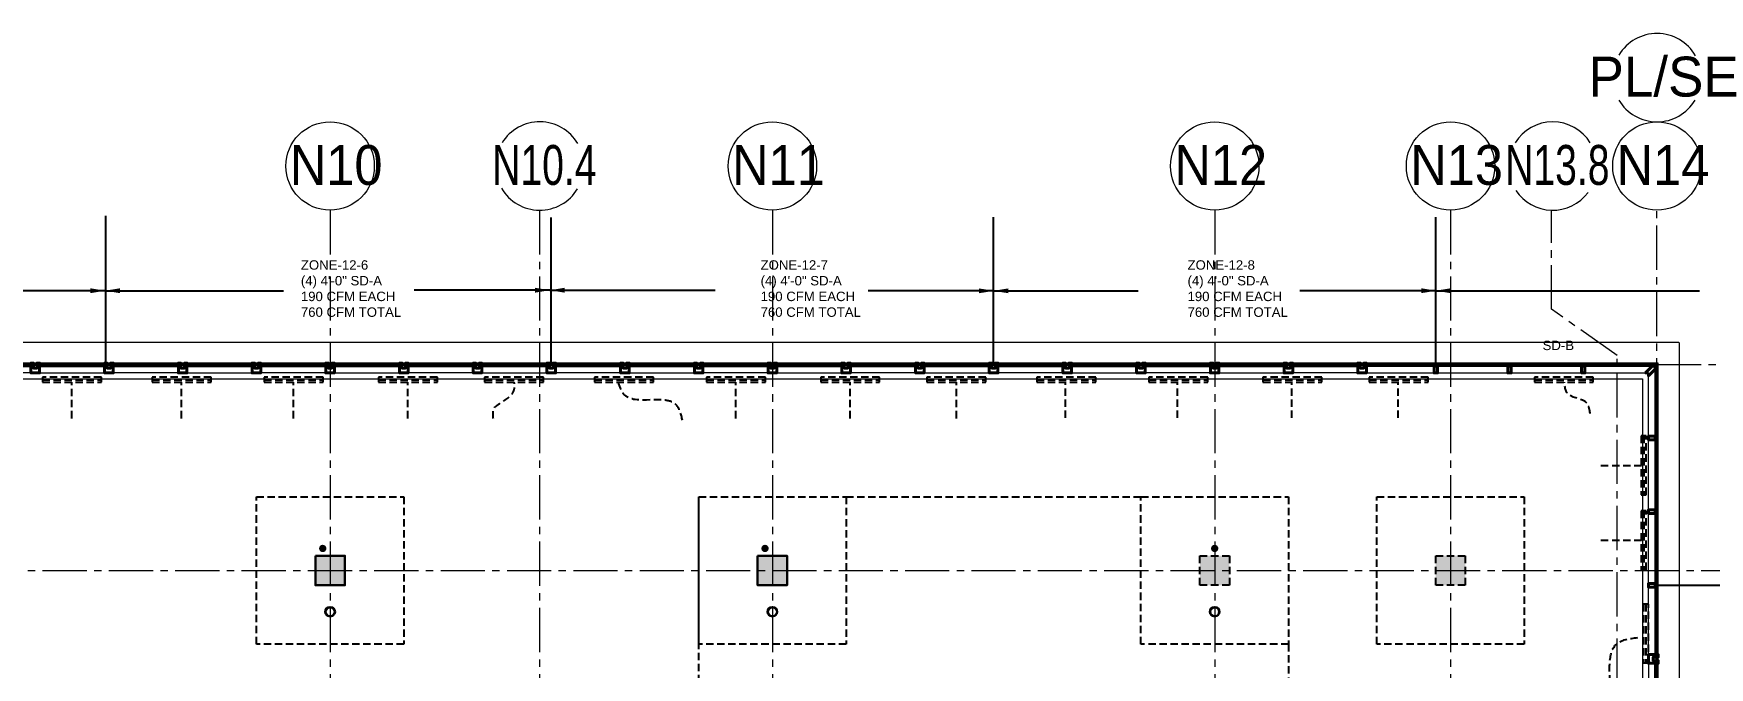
# Model space of a CAD drawing. Header units: inches. Extents: x -26012 to 27, y -11337 to 2082.
# Drawn here: x -22382 to -21018, y 1295 to 1812 of the extents above; entities that cross this region are included whole.
import ezdxf

# ---------------------------------------------------------------- set-up
doc = ezdxf.new("R2010")
doc.units = ezdxf.units.IN
doc.header["$LTSCALE"] = 48
doc.header["$MEASUREMENT"] = 0
for name, pattern in [('A_Column Grid$0$CENTER2', [1.125, 0.75, -0.125, 0.125, -0.125]), ('HIDDEN2', [0.1875, 0.125, -0.0625]), ('NB - 13th_Penthouse_plan$0$HIDDEN2', [0.1875, 0.125, -0.0625])]:
    doc.linetypes.add(name, pattern=pattern)
for name, color, linetype in [('A106$0$A-ANNO-PATT-1-12', 8, 'Continuous'), ('A106$0$A-ANNO-PATT-2-12', 8, 'Continuous'), ('A106$0$A-ANNO-PATT-5-12', 8, 'Continuous'), ('A106$0$A-COLS-COL2-12', 8, 'Continuous'), ('A106$0$A-COLS-COL5-12', 8, 'Continuous'), ('A106$0$A-FLOR-AWNG', 8, 'Continuous'), ('A106$0$A-FLOR-SLAB', 8, 'Continuous'), ('A106$0$A-GLAZ', 8, 'Continuous'), ('A106$0$A-GLAZ-CRNA', 8, 'Continuous'), ('A106$0$A-ROOF-LEAD-3-12', 8, 'Continuous'), ('A106$0$C-PROP', 8, 'Continuous'), ('A106$0$Level 1', 8, 'Continuous'), ('A605$0$A-ANNO-PATT-1-12', 8, 'Continuous'), ('A605$0$A-ANNO-PATT-2-12', 8, 'Continuous'), ('A605$0$A-ANNO-PATT-5-12', 8, 'Continuous'), ('A605$0$A-COLS-COL2-12', 8, 'Continuous'), ('A605$0$A-FLOR-SLAB', 8, 'Continuous'), ('A605$0$Level 1', 8, 'Continuous'), ('A_Column Grid$0$A-GRID-1D1-15', 8, 'A_Column Grid$0$CENTER2'), ('A_Column Grid$0$A-GRID-GRD1-12', 8, 'A_Column Grid$0$CENTER2'), ('A_Column Grid$0$A-GRID-GRD1-15', 8, 'A_Column Grid$0$CENTER2'), ('A_Column Grid$0$A-GRID-ID1-12', 8, 'A_Column Grid$0$CENTER2'), ('M-HVAC-anno', 6, 'Continuous'), ('M-HVAC-FUTR', 4, 'HIDDEN2'), ('M-HVAC-Term-Supp', 92, 'Continuous'), ('NB - 13th_Penthouse_plan$0$STCCOLS2', 1, 'NB - 13th_Penthouse_plan$0$HIDDEN2'), ('NB - 13th_Penthouse_plan$0$STDROPS', 1, 'NB - 13th_Penthouse_plan$0$HIDDEN2'), ('NB - 13th_Penthouse_plan$0$STMETAL1', 1, 'NB - 13th_Penthouse_plan$0$HIDDEN2'), ('XREF', 8, 'Continuous')]:
    doc.layers.add(name, color=color, linetype=linetype)
doc.styles.add('A_Column Grid$0$Style-Arial', font='arial.ttf')
doc.styles.add('M08', font='arial.ttf', dxfattribs={"height": 7.68})
doc.styles.get("Standard").update_dxf_attribs({"font": 'simplex.shx'})
doc.dimstyles.new('STANDARD$7', dxfattribs={"dimtxt": 0.18, "dimasz": 0.125, "dimexe": 0.18, "dimexo": 0.06, "dimgap": 0.09, "dimtad": 0, "dimtih": 1, "dimtoh": 1, "dimdec": 4, "dimzin": 0, "dimdsep": 46, "dimtxsty": 'Standard', "dimcen": 0.09, "dimadec": 0, "dimazin": 0, "dimtfac": 1, "dimtdec": 4, "dimtofl": 0, "dimtmove": 0, "dimatfit": 3, "dimfxl": 1, "dimtolj": 1, "dimtzin": 0, "dimarcsym": 0})

# ---------------------------------------------------------------- blocks, each defined once
blk = doc.blocks.new('A106$0$CW10')
at = {"layer": 'A106$0$A-GLAZ', "linetype": 'Continuous', "lineweight": 40}
for p, q in [((-117.2, 5.7), (-117.2, 7)), ((-117.2, 7), (-62.7, 7)), ((-117.2, 5.7), (-62.7, 5.7)), ((-62.7, 5.7), (-62.7, 7)), ((-2.8, 7), (-57.3, 7)), ((-57.3, 5.7), (-57.3, 7)), ((-2.8, 5.7), (-57.3, 5.7)), ((-2.8, 5.7), (-2.8, 7))]:
    blk.add_line(p, q, dxfattribs=at)
at = {"layer": 'A106$0$A-GLAZ', "linetype": 'Continuous', "lineweight": 0}
for p, q in [((-117.2, 6.7), (-62.7, 6.7)), ((-117.2, 6.2), (-62.7, 6.2)), ((-2.8, 6.7), (-57.3, 6.7)), ((-2.8, 6.2), (-57.3, 6.2)), ((-3.5, 0), (-56.5, 0)), ((-116.5, 0), (-63.5, 0))]:
    blk.add_line(p, q, dxfattribs=at)
at = {"layer": 'A106$0$A-GLAZ', "linetype": 'Continuous', "lineweight": 40, "flags": 128}
for points in [[(-120, 4), (-118.5, 4), (-118.5, 8), (-116.5, 8), (-116.5, 7.2), (-117.5, 7.2), (-117.5, 5.5), (-116.5, 5.5), (-116.5, 0), (-120, 0)], [(-60, 4), (-61.5, 4), (-61.5, 8), (-63.5, 8), (-63.5, 7.2), (-62.5, 7.2), (-62.5, 5.5), (-63.5, 5.5), (-63.5, 0), (-60, 0)], [(-60, 4), (-58.5, 4), (-58.5, 8), (-56.5, 8), (-56.5, 7.2), (-57.5, 7.2), (-57.5, 5.5), (-56.5, 5.5), (-56.5, 0), (-60, 0)], [(0, 4), (-1.5, 4), (-1.5, 8), (-3.5, 8), (-3.5, 7.2), (-2.5, 7.2), (-2.5, 5.5), (-3.5, 5.5), (-3.5, 0), (0, 0)]]:
    blk.add_lwpolyline(points, dxfattribs=at)
blk = doc.blocks.new('A106$0$CW10_1')
at = {"layer": 'A106$0$A-GLAZ', "linetype": 'Continuous', "lineweight": 0}
for p, q in [((0, 116.5), (0, 63.5)), ((6.2, 117.2), (6.2, 62.7)), ((6.8, 117.2), (6.8, 62.7)), ((0, 3.5), (0, 56.5)), ((6.2, 2.8), (6.2, 57.3)), ((6.8, 2.8), (6.8, 57.3))]:
    blk.add_line(p, q, dxfattribs=at)
at = {"layer": 'A106$0$A-GLAZ', "linetype": 'Continuous', "lineweight": 40}
for p, q in [((5.8, 117.2), (7, 117.2)), ((5.8, 117.2), (5.8, 62.7)), ((7, 117.2), (7, 62.7)), ((5.8, 62.7), (7, 62.7)), ((5.8, 2.8), (5.8, 57.3)), ((5.8, 57.3), (7, 57.3)), ((7, 2.8), (7, 57.3)), ((5.8, 2.8), (7, 2.8))]:
    blk.add_line(p, q, dxfattribs=at)
at = {"layer": 'A106$0$A-GLAZ', "linetype": 'Continuous', "lineweight": 40, "flags": 128}
for points in [[(4, 120), (4, 118.5), (8, 118.5), (8, 116.5), (7.2, 116.5), (7.2, 117.5), (5.5, 117.5), (5.5, 116.5), (0, 116.5), (0, 120)], [(4, 60), (4, 61.5), (8, 61.5), (8, 63.5), (7.2, 63.5), (7.2, 62.5), (5.5, 62.5), (5.5, 63.5), (0, 63.5), (0, 60)], [(4, 60), (4, 58.5), (8, 58.5), (8, 56.5), (7.2, 56.5), (7.2, 57.5), (5.5, 57.5), (5.5, 56.5), (0, 56.5), (0, 60)], [(4, 0), (4, 1.5), (8, 1.5), (8, 3.5), (7.2, 3.5), (7.2, 2.5), (5.5, 2.5), (5.5, 3.5), (0, 3.5), (0, 0)]]:
    blk.add_lwpolyline(points, dxfattribs=at)
blk = doc.blocks.new('A106$0$CW20FCORNER')
at = {"layer": 'A106$0$A-GLAZ-CRNA', "linetype": 'Continuous', "lineweight": 30}
for p, q in [((-119.4, 0), (-60.6, 0)), ((-60.6, -1.3), (-60.6, 0)), ((-59.4, -1.3), (-59.4, 0)), ((-59.4, 0), (-1.9, 0)), ((-1.9, -1.3), (-1.9, 0)), ((-237.3, -1.3), (-237.3, 0)), ((-237.3, 0), (-180.6, 0)), ((-237.3, -1.3), (-180.6, -1.3)), ((-179.4, -1.3), (-179.4, 0)), ((-179.4, 0), (-120.6, 0)), ((-179.4, -1.3), (-120.6, -1.3)), ((-119.4, -1.3), (-60.6, -1.3)), ((-59.4, -1.3), (-1.9, -1.3))]:
    blk.add_line(p, q, dxfattribs=at)
at = {"layer": 'A106$0$A-GLAZ-CRNA', "linetype": 'Continuous', "lineweight": 0}
for p, q in [((-237.3, -0.3), (-180.6, -0.3)), ((-237.3, -0.8), (-180.6, -0.8)), ((-236.5, -7), (-181.4, -7)), ((-179.4, -0.3), (-120.6, -0.3)), ((-179.4, -0.8), (-120.6, -0.8)), ((-178.6, -7), (-121.4, -7)), ((-119.4, -0.3), (-60.6, -0.3)), ((-119.4, -0.8), (-60.6, -0.8)), ((-118.6, -7), (-7, -7)), ((-59.4, -0.3), (-1.9, -0.3)), ((-59.4, -0.8), (-1.9, -0.8))]:
    blk.add_line(p, q, dxfattribs=at)
at = {"layer": 'A106$0$A-GLAZ-CRNA', "linetype": 'Continuous', "lineweight": 40}
for p, q in [((-180.6, -1.3), (-180.6, 0)), ((-180.4, 0), (-180.2, 0)), ((-120.6, -1.3), (-120.6, 0)), ((-119.4, -1.3), (-119.4, 0)), ((-3.8, -1.5), (-9.3, -7))]:
    blk.add_line(p, q, dxfattribs=at)
at = {"layer": 'A106$0$A-GLAZ-CRNA', "linetype": 'Continuous', "lineweight": 40, "flags": 128}
for points in [[(-240, -3), (-238.5, -3), (-238.5, 1), (-236.5, 1), (-236.5, 0.2), (-237.5, 0.2), (-237.5, -1.5), (-236.5, -1.5), (-236.5, -7), (-240, -7)], [(-60, -0.6), (-60.2, -0.6), (-60.2, 0), (-60.4, 0), (-60.4, -1.5), (-61.4, -1.5), (-61.4, -7), (-60, -7)], [(-60, -0.6), (-59.8, -0.6), (-59.8, 0), (-59.6, 0), (-59.6, -1.5), (-58.6, -1.5), (-58.6, -7), (-60, -7)], [(0, 0), (-1.5, 0), (-1.5, -1.1), (-1.9, -1.5), (-3.8, -1.5), (-9.3, -7), (-7, -7)], [(-180, -0.6), (-180.2, -0.6), (-180.2, 0), (-180.4, 0), (-180.4, -1.5), (-181.4, -1.5), (-181.4, -7), (-180, -7)], [(-180, -0.6), (-179.7, -0.6), (-179.7, 0), (-179.6, 0), (-179.6, -1.5), (-178.6, -1.5), (-178.6, -7), (-180, -7)], [(-120, -0.6), (-120.2, -0.6), (-120.2, 0), (-120.4, 0), (-120.4, -1.5), (-121.4, -1.5), (-121.4, -7), (-120, -7)], [(-120, -0.6), (-119.7, -0.6), (-119.7, 0), (-119.6, 0), (-119.6, -1.5), (-118.6, -1.5), (-118.6, -7), (-120, -7)]]:
    blk.add_lwpolyline(points, dxfattribs=at)
at = {"layer": 'A106$0$A-GLAZ-CRNA', "linetype": 'Continuous', "lineweight": 40}
for centre in [(-180.5, 0.1), (-179.5, 0.1), (-120.5, 0.1), (-119.5, 0.1)]:
    blk.add_arc(centre, 0.177, 225, 315, dxfattribs=at)
at = {"layer": 'A106$0$A-GLAZ-CRNA', "linetype": 'Continuous', "lineweight": 30}
for centre in [(-60.5, 0.1), (-59.5, 0.1)]:
    blk.add_arc(centre, 0.177, 225, 315, dxfattribs=at)
blk = doc.blocks.new('A106$0$CW20FCORNER_1')
at = {"layer": 'A106$0$A-GLAZ-CRNA', "linetype": 'Continuous', "lineweight": 40}
for p, q in [((-1.5, -3.8), (-7, -9.3)), ((-1.3, -119.4), (0, -119.4)), ((-1.3, -120.6), (0, -120.6)), ((-1.3, -180.6), (0, -180.6)), ((0, -180.4), (0, -180.2))]:
    blk.add_line(p, q, dxfattribs=at)
at = {"layer": 'A106$0$A-GLAZ-CRNA', "linetype": 'Continuous', "lineweight": 0}
for p, q in [((-7, -118.6), (-7, -7)), ((-0.8, -59.4), (-0.8, -1.9)), ((-0.3, -59.4), (-0.3, -1.9)), ((-0.8, -119.4), (-0.8, -60.6)), ((-0.3, -119.4), (-0.3, -60.6)), ((-7, -178.6), (-7, -121.4)), ((-0.8, -179.4), (-0.8, -120.6)), ((-0.3, -179.4), (-0.3, -120.6)), ((-7, -236.5), (-7, -181.4)), ((-0.8, -237.3), (-0.8, -180.6)), ((-0.3, -237.3), (-0.3, -180.6))]:
    blk.add_line(p, q, dxfattribs=at)
at = {"layer": 'A106$0$A-GLAZ-CRNA', "linetype": 'Continuous', "lineweight": 30}
for p, q in [((-1.3, -59.4), (-1.3, -1.9)), ((-1.3, -1.9), (0, -1.9)), ((0, -59.4), (0, -1.9)), ((-1.3, -59.4), (0, -59.4)), ((-1.3, -119.4), (-1.3, -60.6)), ((-1.3, -60.6), (0, -60.6)), ((0, -119.4), (0, -60.6)), ((-1.3, -179.4), (-1.3, -120.6)), ((0, -179.4), (0, -120.6)), ((-1.3, -237.3), (-1.3, -180.6)), ((-1.3, -179.4), (0, -179.4)), ((0, -237.3), (0, -180.6)), ((-1.3, -237.3), (0, -237.3))]:
    blk.add_line(p, q, dxfattribs=at)
at = {"layer": 'A106$0$A-GLAZ-CRNA', "linetype": 'Continuous', "lineweight": 40, "flags": 128}
for points in [[(0, 0), (0, -1.5), (-1.1, -1.5), (-1.5, -1.9), (-1.5, -3.8), (-7, -9.3), (-7, -7)], [(-0.6, -60), (-0.6, -59.8), (0, -59.8), (0, -59.6), (-1.5, -59.6), (-1.5, -58.6), (-7, -58.6), (-7, -60)], [(-0.6, -60), (-0.6, -60.3), (0, -60.3), (0, -60.4), (-1.5, -60.4), (-1.5, -61.4), (-7, -61.4), (-7, -60)], [(-0.6, -120), (-0.6, -119.8), (0, -119.8), (0, -119.6), (-1.5, -119.6), (-1.5, -118.6), (-7, -118.6), (-7, -120)], [(-0.6, -120), (-0.6, -120.2), (0, -120.2), (0, -120.4), (-1.5, -120.4), (-1.5, -121.4), (-7, -121.4), (-7, -120)], [(-0.6, -180), (-0.6, -179.7), (0, -179.7), (0, -179.6), (-1.5, -179.6), (-1.5, -178.6), (-7, -178.6), (-7, -180)], [(-0.6, -180), (-0.6, -180.2), (0, -180.2), (0, -180.4), (-1.5, -180.4), (-1.5, -181.4), (-7, -181.4), (-7, -180)], [(-3, -240), (-3, -238.5), (1, -238.5), (1, -236.5), (0.2, -236.5), (0.2, -237.5), (-1.5, -237.5), (-1.5, -236.5), (-7, -236.5), (-7, -240)]]:
    blk.add_lwpolyline(points, dxfattribs=at)
at = {"layer": 'A106$0$A-GLAZ-CRNA', "linetype": 'Continuous', "lineweight": 30, "extrusion": (0, 0, -1)}
for centre in [(-0.1, -59.5), (-0.1, -60.5)]:
    blk.add_arc(centre, 0.177, 315, 45, dxfattribs=at)
at = {"layer": 'A106$0$A-GLAZ-CRNA', "linetype": 'Continuous', "lineweight": 40, "extrusion": (0, 0, -1)}
for centre in [(-0.1, -119.5), (-0.1, -120.5), (-0.1, -179.5), (-0.1, -180.5)]:
    blk.add_arc(centre, 0.177, 315, 45, dxfattribs=at)
blk = doc.blocks.new('A106')
at = {"layer": 'A106$0$A-ROOF-LEAD-3-12', "lineweight": 13}
h = blk.add_hatch(color=256, dxfattribs=at)
edge = h.paths.add_edge_path()
edge.add_arc((-22147, 1392.1), 3, 0, 360)
h = blk.add_hatch(color=256, dxfattribs=at)
edge = h.paths.add_edge_path()
edge.add_arc((-21787, 1392.1), 3, 0, 360)
h = blk.add_hatch(color=256, dxfattribs=at)
edge = h.paths.add_edge_path()
edge.add_arc((-21421, 1392.1), 3, 0, 360)
at = {"layer": 'A106$0$A-ANNO-PATT-1-12', "lineweight": 30}
for points in [[(-21409, 1362.1), (-21409, 1386.1), (-21433, 1362.1), (-21433, 1386.1)], [(-21217, 1362.1), (-21217, 1386.1), (-21241, 1362.1), (-21241, 1386.1)]]:
    blk.add_solid(points, dxfattribs=at)
at = {"layer": 'A106$0$A-ANNO-PATT-2-12', "lineweight": 30}
blk.add_solid([(-22129, 1362.1), (-22129, 1386.1), (-22153, 1362.1), (-22153, 1386.1)], dxfattribs=at)
at = {"layer": 'A106$0$A-ANNO-PATT-5-12', "lineweight": 30}
blk.add_solid([(-21769, 1362.1), (-21769, 1386.1), (-21793, 1362.1), (-21793, 1386.1)], dxfattribs=at)
at = {"layer": 'A106$0$A-COLS-COL2-12', "lineweight": 30}
blk.add_3dface([(-22153, 1386.1), (-22129, 1386.1), (-22129, 1362.1), (-22153, 1362.1)], dxfattribs=at)
at = {"layer": 'A106$0$A-COLS-COL5-12', "lineweight": 30}
blk.add_3dface([(-21793, 1386.1), (-21769, 1386.1), (-21769, 1362.1), (-21793, 1362.1)], dxfattribs=at)
at = {"layer": 'A106$0$A-FLOR-AWNG', "lineweight": 0}
for p, q in [((-24033.7, 1560.1), (-21043.1, 1560.1)), ((-21043, 1560), (-21043, -35.9))]:
    blk.add_line(p, q, dxfattribs=at)
at = {"layer": 'A106$0$A-FLOR-SLAB', "lineweight": 0, "flags": 128}
blk.add_lwpolyline([(-23869.3, 1530.3), (-21072.8, 1530.3), (-21072.8, -6.2), (-22489.3, -6.2), (-22489.3, 53.8), (-22872.8, 53.8), (-22872.8, -6.2), (-24409.3, -6.2)], dxfattribs=at)
at = {"layer": 'A106$0$A-GLAZ', "lineweight": 0}
for p, q in [((-21060, 1543.1), (-23882, 1543.1)), ((-21060, -18.9), (-21060, 1543.1))]:
    blk.add_line(p, q, dxfattribs=at)
at = {"layer": 'A106$0$C-PROP', "lineweight": 40, "flags": 128}
for points in [[(-25004.5, -676.9), (-24022, 1542.1), (-21061, 1542.1), (-21061, -676.9)], [(-24808.1, -233.3), (-24022, 1542.1), (-21061, 1542.1), (-21061, -229.3)]]:
    blk.add_lwpolyline(points, dxfattribs=at)
at = {"layer": 'A106$0$Level 1', "lineweight": 0}
blk.add_solid([(-21677, 1322.9), (-21677, 1322.9), (-21677, 1322.9)], dxfattribs=at)
at = {"layer": 'A106$0$A-GLAZ', "lineweight": 40}
for name, p in [('A106$0$CW10', (-22381, 1535.1)), ('A106$0$CW10', (-22261, 1535.1)), ('A106$0$CW10', (-22141, 1535.1)), ('A106$0$CW10', (-22021, 1535.1)), ('A106$0$CW10', (-21901, 1535.1)), ('A106$0$CW10', (-21781, 1535.1)), ('A106$0$CW10', (-21661, 1535.1)), ('A106$0$CW10', (-21541, 1535.1)), ('A106$0$CW10', (-21421, 1535.1)), ('A106$0$CW10', (-21301, 1535.1)), ('A106$0$CW10_1', (-21068, 1182.1))]:
    blk.add_blockref(name, p, dxfattribs=at)
at = {"layer": 'A106$0$A-GLAZ-CRNA', "lineweight": 30}
for name in ['A106$0$CW20FCORNER', 'A106$0$CW20FCORNER_1']:
    blk.add_blockref(name, (-21061, 1542.1), dxfattribs=at)
blk = doc.blocks.new('A605')
at = {"layer": 'A605$0$A-ANNO-PATT-1-12', "lineweight": 30}
for points in [[(-21409, 1362.1), (-21409, 1386.1), (-21433, 1362.1), (-21433, 1386.1)], [(-21217, 1362.1), (-21217, 1386.1), (-21241, 1362.1), (-21241, 1386.1)]]:
    blk.add_solid(points, dxfattribs=at)
at = {"layer": 'A605$0$A-ANNO-PATT-2-12', "lineweight": 30}
blk.add_solid([(-22129, 1362.1), (-22129, 1386.1), (-22153, 1362.1), (-22153, 1386.1)], dxfattribs=at)
at = {"layer": 'A605$0$A-ANNO-PATT-5-12', "lineweight": 30}
blk.add_solid([(-21769, 1362.1), (-21769, 1386.1), (-21793, 1362.1), (-21793, 1386.1)], dxfattribs=at)
at = {"layer": 'A605$0$A-COLS-COL2-12', "lineweight": 30}
blk.add_3dface([(-22153, 1386.1), (-22129, 1386.1), (-22129, 1362.1), (-22153, 1362.1)], dxfattribs=at)
at = {"layer": 'A605$0$A-FLOR-SLAB', "lineweight": 0, "flags": 128}
blk.add_lwpolyline([(-23869.3, 1530.3), (-21072.8, 1530.3), (-21072.8, -6.2), (-22489.3, -6.2), (-22489.3, 53.8), (-22872.8, 53.8), (-22872.8, -6.2), (-24409.3, -6.2)], dxfattribs=at)
at = {"layer": 'A605$0$Level 1', "lineweight": 0}
for points in [[(-21673.5, 1328.7), (-21673.5, 1328.7), (-21673.5, 1328.7)], [(-21677, 1322.9), (-21677, 1322.9), (-21677, 1322.9)], [(-21677, 1322.9), (-21677, 1322.9), (-21677, 1322.9)]]:
    blk.add_solid(points, dxfattribs=at)
blk = doc.blocks.new('SD-A')
at = {"layer": 'M-HVAC-FUTR'}
for p, q in [((2473.3, 316.6), (2425.3, 316.6)), ((2425.3, 316.6), (2425.3, 312.6)), ((2473.3, 314.6), (2425.3, 314.6)), ((2473.3, 312.6), (2473.3, 316.6)), ((2425.3, 312.6), (2473.3, 312.6))]:
    blk.add_line(p, q, dxfattribs=at)
blk = doc.blocks.new('NB - 13th_Penthouse_plan')
at = {"layer": 'NB - 13th_Penthouse_plan$0$STCCOLS2'}
for points in [[(-22153, 1386.1), (-22129, 1386.1), (-22129, 1362.1), (-22153, 1362.1)], [(-21793, 1386.1), (-21769, 1386.1), (-21769, 1362.1), (-21793, 1362.1)], [(-21433, 1386.1), (-21409, 1386.1), (-21409, 1362.1), (-21433, 1362.1)], [(-21241, 1386.1), (-21217, 1386.1), (-21217, 1362.1), (-21241, 1362.1)]]:
    blk.add_lwpolyline(points, close=True, dxfattribs=at)
at = {"layer": 'NB - 13th_Penthouse_plan$0$STDROPS'}
for p, q in [((-21841, 1103.1), (-21841, 1434.1)), ((-21721, 1434.1), (-21481, 1434.1)), ((-21361, 1314.1), (-21361, 998.9))]:
    blk.add_line(p, q, dxfattribs=at)
for points in [[(-22201, 1434.1), (-22081, 1434.1), (-22081, 1314.1), (-22201, 1314.1)], [(-21841, 1434.1), (-21721, 1434.1), (-21721, 1314.1), (-21841, 1314.1)], [(-21481, 1434.1), (-21361, 1434.1), (-21361, 1314.1), (-21481, 1314.1)], [(-21289, 1434.1), (-21169, 1434.1), (-21169, 1314.1), (-21289, 1314.1)]]:
    blk.add_lwpolyline(points, close=True, dxfattribs=at)
at = {"layer": 'NB - 13th_Penthouse_plan$0$STMETAL1', "linetype": 'Continuous'}
for centre, radius in [((-22141, 1340.5), 4), ((-22141, 1340.5), 3.5), ((-21781, 1340.5), 4), ((-21781, 1340.5), 3.5), ((-21421, 1340.5), 4), ((-21421, 1340.5), 3.5)]:
    blk.add_circle(centre, radius, dxfattribs=at)
blk = doc.blocks.new('A_Column Grid')
at = {"layer": 'A_Column Grid$0$A-GRID-1D1-15', "linetype": 'Continuous', "lineweight": 13}
for centre in [(-22141, 1703.7), (-21781, 1703.7), (-21421, 1703.7), (-21229, 1703.7), (-21061, 1703.7)]:
    blk.add_circle(centre, 36, dxfattribs=at)
for centre, start, end in [((-21061, 1775.7), 29.6376, 149.3522), ((-21061, 1775.7), 210.4967, 329.3509), ((-21970.4, 1703.7), 30.37, 148.3737), ((-21970.4, 1703.7), 210.2526, 328.8621)]:
    blk.add_arc(centre, 36, start, end, dxfattribs=at)
at = {"layer": 'A_Column Grid$0$A-GRID-GRD1-12', "lineweight": 0}
for p, q in [((-21146.9, 1587), (-21146.9, 1667.7)), ((-21093.5, 1549.4), (-21146.9, 1587)), ((-21093.5, -67.3), (-21093.5, 1549.4))]:
    blk.add_line(p, q, dxfattribs=at)
at = {"layer": 'A_Column Grid$0$A-GRID-GRD1-15', "lineweight": 0}
for p, q in [((-22141, 1667.7), (-22141, -2700.9)), ((-21970.6, 1667.7), (-21970.6, 382.2)), ((-21781, 1667.7), (-21781, -2700.9)), ((-21421, 1667.7), (-21421, -2700.9)), ((-21229, 1667.7), (-21229, -2700.9)), ((-21061, -2700.9), (-21061, 1666.9)), ((-21061, 1542.1), (-20840.2, 1542.1)), ((-23941, 1374.1), (-20840.2, 1374.1))]:
    blk.add_line(p, q, dxfattribs=at)
at = {"layer": 'A_Column Grid$0$A-GRID-ID1-12', "linetype": 'Continuous', "lineweight": 13}
for start, end in [(31.6457, 148.2918), (213.5133, 323.1752)]:
    blk.add_arc((-21145.9, 1703.7), 36, start, end, dxfattribs=at)
at = {"layer": 'A_Column Grid$0$A-GRID-1D1-15', "linetype": 'Continuous', "lineweight": 13, "style": 'A_Column Grid$0$Style-Arial'}
for s, width, p in [('PL/SE', 0.95, (-21116.7, 1760.3)), ('N10', 0.906154, (-22173.8, 1688.3)), ('N10.4', 0.701538, (-22009.1, 1688.3)), ('N11', 0.906154, (-21813.8, 1688.3)), ('N12', 0.906154, (-21453.8, 1688.3)), ('N13', 0.906154, (-21261.8, 1688.3)), ('N14', 0.906154, (-21093.8, 1688.3))]:
    blk.add_text(s, height=32.5, dxfattribs=dict(at, width=width)).set_placement(p)
at = {"layer": 'A_Column Grid$0$A-GRID-ID1-12', "linetype": 'Continuous', "lineweight": 13, "style": 'A_Column Grid$0$Style-Arial', "width": 0.701538}
blk.add_text('N13.8', height=32.5, dxfattribs=at).set_placement((-21184.6, 1688.3))

msp = doc.modelspace()

# ---------------------------------------------------------------- linework, layer by layer
at = {"layer": 'M-HVAC-anno'}
for p, q in [((-22323.5, 1543.1), (-22323.5, 1663.1)), ((-21961, 1541.7), (-21961, 1661.7)), ((-21601, 1542.1), (-21601, 1662.1)), ((-21241, 1542.1), (-21241, 1662.1)), ((-21061, 1362.1), (-20890.9, 1362.1))]:
    msp.add_line(p, q, dxfattribs=at)
at = {"layer": 'M-HVAC-FUTR'}
for points in [[(-21542.3, 1498.5), (-21542.3, 1528)], [(-21451.2, 1498.5, 0), (-21451.2, 1528, 0)], [(-21358.2, 1498.5, 0), (-21358.2, 1528, 0)], [(-21271.6, 1498.5, 0), (-21271.6, 1528, 0)], [(-22351.2, 1498.1, 0), (-22351.2, 1527.6, 0)], [(-22261.9, 1498.1, 0), (-22261.9, 1527.6, 0)], [(-22170.8, 1498.1, 0), (-22170.8, 1527.6, 0)], [(-22077.8, 1498.1, 0), (-22077.8, 1527.6, 0)], [(-22008.1, 1498), (-22007.5, 1506.2), (-22002.8, 1510.3), (-21991.1, 1521.8), (-21991.1, 1527.6, 0)], [(-21854.2, 1496.5), (-21859.1, 1508.9), (-21901.7, 1517.5), (-21906.3, 1527.6, 0)], [(-21810.8, 1498.1, 0), (-21810.8, 1527.6, 0)], [(-21717.8, 1498.1, 0), (-21717.8, 1527.6, 0)], [(-21631.2, 1498.1, 0), (-21631.2, 1527.6, 0)], [(-21115.4, 1502.1), (-21118.1, 1510.5), (-21133.6, 1518.2), (-21136.4, 1527.5, 0)], [(-21106.6, 1459.8), (-21073.7, 1459.8)], [(-21106.6, 1398.8), (-21073.7, 1398.8)], [(-21124.4, 1248.8), (-21105, 1250.7), (-21093.3, 1314.8), (-21075.3, 1319.6)]]:
    msp.add_spline(points, degree=3, dxfattribs=at)

# ---------------------------------------------------------------- block references
for p, rotation in [((-18687.5, 1844.2, 0), 180), ((-20757.2, -989.5), 90), ((-20757.2, -1050.6), 90)]:
    msp.add_blockref('SD-A', p, dxfattribs=dict(at, rotation=rotation))
at = {"layer": 'M-HVAC-Term-Supp'}
for p, rotation in [((-19901.9, 1844.2, 0), 180), ((-19812.5, 1844.2, 0), 180), ((-19721.4, 1844.2, 0), 180), ((-19628.4, 1844.2, 0), 180), ((-19541.9, 1844.2, 0), 180), ((-19452.5, 1844.2, 0), 180), ((-19361.4, 1844.2, 0), 180), ((-19268.4, 1844.2, 0), 180), ((-19181.9, 1844.2, 0), 180), ((-19092.5, 1844.2, 0), 180), ((-19001.4, 1844.2, 0), 180), ((-18908.4, 1844.2, 0), 180), ((-18821.9, 1844.2, 0), 180), ((-20755.4, -1126.5, 0), 89.99999999999999)]:
    msp.add_blockref('SD-A', p, dxfattribs=dict(at, rotation=rotation))
at = {"layer": 'XREF'}
for name in ['A_Column Grid', 'A106', 'NB - 13th_Penthouse_plan', 'A605']:
    msp.add_blockref(name, (0, 0), dxfattribs=at)

# ---------------------------------------------------------------- texts
at = {"layer": 'M-HVAC-anno', "char_height": 7.68, "width": 88.287, "attachment_point": 1, "style": 'M08'}
for s, insert in [('ZONE-12-6\\P(4) 4\'-0" SD-A\\P190 CFM EACH\\P760 CFM TOTAL', (-22164.8, 1626.9)), ('ZONE-12-7\\P(4) 4\'-0" SD-A\\P190 CFM EACH\\P760 CFM TOTAL', (-21790.6, 1626.9)), ('ZONE-12-8\\P(4) 4\'-0" SD-A\\P190 CFM EACH\\P760 CFM TOTAL', (-21443.1, 1626.9)), ('SD-B', (-21154.1, 1561.4, 0))]:
    msp.add_mtext(s, dxfattribs=dict(at, insert=insert))

# ---------------------------------------------------------------- leaders
at = {"layer": 'M-HVAC-anno'}
for points in [[(-22324.1, 1602.1), (-22443.1, 1602.1)], [(-22324.1, 1602.1), (-22178.8, 1602.1)], [(-21962.2, 1602.5), (-22072.6, 1602.5)], [(-21962.2, 1602.5), (-21827.7, 1602.5)], [(-21600.9, 1602), (-21703, 1602)], [(-21600.9, 1602), (-21483.2, 1602)], [(-21240.8, 1602.1), (-21351.8, 1602.1)], [(-21241, 1602.1), (-21026.4, 1602.1)]]:
    msp.add_leader(points, dimstyle='STANDARD$7', override={"dimscale": 96, "dimgap": 0.09, "dimtad": 0}, dxfattribs=at)

doc.saveas('drawing.dxf')
